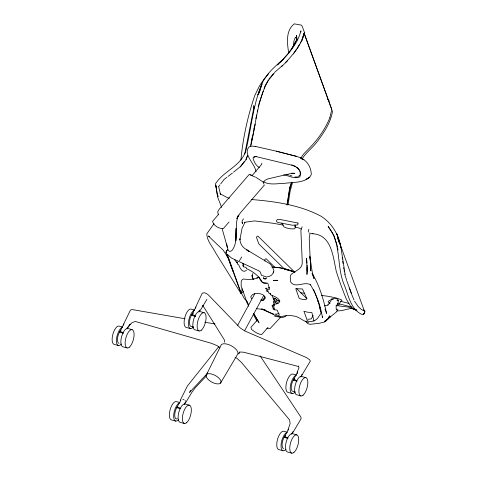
<?xml version="1.0" encoding="UTF-8"?>
<svg xmlns="http://www.w3.org/2000/svg" width="477" height="477" viewBox="0 0 477 477"><rect width="100%" height="100%" fill="white"/><g stroke="black" fill="none" stroke-linecap="round" stroke-linejoin="round"><path stroke-width="0.72" d="M236.085 228.453C235.841 236.026 236.974 244.427 231.762 250.729L229.723 251.528L228.191 250.228L222.193 228.888M236.067 228.531L235.841 240.843L236.622 221.984L237.486 217.44L238.47 215.044L236.854 218.609L240.104 213.195L264.449 184.963M354.578 301.261L357.977 306.252L361.411 309.519L363.873 310.73L363.897 309.734L338.032 238.548M293.421 46.561C293.671 43.574 293.552 40.14 295.376 37.629M261.784 163.176L261.742 164.291L252.13 175.536M122.971 333.25L119.584 332.04L123.978 323.949M180.217 408.777L176.83 407.573L180.884 400.102M195.642 316.448L191.557 315.327L195.969 306.961M195.248 308.112L202.248 293.14L204.49 292.771L206.386 293.534L208.151 294.708L240.187 327.896L242.674 329.613L245.416 331.241L306.645 357.667L309.77 359.879L310.342 361.089L301.619 375.643M264.759 296.33L264.675 297.934L263.256 299.097L263.698 300.319M287.589 438.446L284.203 437.242L288.597 429.151A2.51 1.139 28.5 0 0 288.561 429.783M296.718 381.224L293.331 380.02L297.726 371.929M295.03 224.977L295.317 227.577L294.875 228.411L294.172 228.9L290.72 228.841L287.065 228.131L284.018 226.963L281.794 222.938M300.85 31.971L300.927 30.784C297.588 44.087 287.971 54.777 278.192 63.936L283.111 59.607C274.931 66.285 266.852 73.452 262.183 83.129C253.09 104.374 251.355 127.609 246.054 149.909C241.779 165.907 223.791 170.7 215.526 183.746L217.381 195.457L218.072 196.691L217.643 194.521M228.483 258.832L241.129 293.641L241.201 291.823L242.244 290.392M364.613 310.36L364.41 313.043L364.869 311.743L363.695 314.212L364.869 311.743L364.613 310.36L364.41 313.043L363.695 314.212L361.816 314.415C350.249 309.007 348.514 294.887 344 284.31C336.303 265.606 341.645 242.865 328.122 226.456L333.989 235.644L337.018 245.035M308.214 232.013L308.917 229.24M289.837 187.67L289.998 186.245M273.339 271.824L273.19 273.047L271.58 275.14L269.046 276.511L266.905 276.803M263.542 277.185L263.62 278.651L265.278 279.099L266.524 278.169M241.887 288.704L242.113 290.368M273.512 272.874L273.881 270.286L271.675 265.629L270.179 263.924L246.639 249.727C242.602 247.599 239.8 243.413 239.937 238.798L239.859 239.836L242.042 228.417L244.963 222.276M240.897 160.153C242.894 138.199 247.688 116.305 254.813 95.436L259.458 85.955L263.644 79.647L268.7 73.643M286.993 205.003L289.312 190.049L291.441 182.196M287.261 204.889L289.539 190.186L291.596 182.512M288.036 204.8L290.129 191.277L292.473 182.721M255.916 118.654L256.602 115.088M257.288 111.523L257.562 110.098M258.254 106.532L258.528 105.107M244.767 153.97L254.056 106.657L253.597 109.316L253.937 106.568L253.573 105.405M251.152 142.593L252.327 136.756M253.937 128.73L254.229 127.27M322.714 316.46L322.44 317.825C320.782 306.085 316.495 294.858 310.438 284.697L310.64 284.888C304.618 280.834 295.305 288.835 290.66 282.002C290.946 279.433 289.193 276.582 291.214 274.341C295.406 270.739 302.889 268.795 302.245 261.927L300.886 230.552L302.15 226.837M250.729 146.242L255.213 124.098M250.729 145.193C256.167 123.37 257.234 99.842 268.533 79.921L264.824 86.289L264.121 88.382M332.63 110.586C330.943 122.291 324.157 132.391 317.211 141.657C312.536 147.894 305.995 152.539 301.911 159.205M329.828 117.747L331.807 109.567L304.082 33.05M274.788 301.989L275.086 300.784M309.865 234.231L309.215 238.768L310.765 270.882L310.318 259.5L310.408 261.444M288.823 53.472C287.178 43.795 285.389 30.611 294.309 23.85L301.345 25.132L302.197 26.277L304.511 32.531L302.084 40.169L298.089 47.295L293.289 54.128M266.16 288.042L265.981 288.692L267.09 291.745L267.436 290.994M259.118 93.128L262.046 83.904L257.944 94.822L260.227 89.497M302.084 40.169L304.511 32.531M301.732 40.235L303.867 33.7M258.761 104.409L263.191 91.167M287.929 430.129L290.141 423.504L289.599 419.951L241.523 362.514L236.926 358.281L235.101 357.38M242.96 265.79L243.795 264.216M215.783 185.124L217.852 197.669L221.626 207.441M247.617 155.502L245.977 159.431L247.652 155.43M233.146 271.657L225.925 252.172L227.607 249.346M252.965 273.422L252.077 275.527L252.399 277.602M337.74 303.217L336.058 306.92L336.351 309.645L336.196 309.215M337.96 309.084L336.357 312.03L328.206 318.594L330.764 316.305L324.718 321.957L319.202 323.328L310.05 324.3L307.635 323.585L305.674 321.158M295.633 41.91L291.262 49.453L295.633 41.91L295.138 42.948L296.837 39.102L296.563 35.358L296.927 39.537M123.167 325.064L130.215 310.557L130.823 309.794L132.523 309.615L185.034 318.761M206.124 375.435L220.779 345.783A9.534 4.329 28.5 0 1 231.428 345.861A9.534 4.329 28.5 0 1 237.337 354.757L220.452 383.198A8.252 3.744 28.5 0 1 207.62 378.887A8.252 3.744 28.5 0 1 212.623 374.314A8.252 3.744 28.5 0 1 220.452 383.198M180.318 400.209L187.473 385.905L219.032 346.332M126.942 328.999L128.331 326.447M198.933 312.012L199.976 310.098M184.194 404.526L185.231 402.612M237.6 325.433L254.79 293.778M266.214 277.87L265.224 278.848L263.936 278.496M244.588 330.764L263.525 295.883M300.695 376.973L302.078 374.421M291.566 434.195L292.956 431.643M313.139 315.416L311.231 318.916L307.88 319.268M190.711 390.365L189.542 392.446L207.757 372.954M239.633 351.972L238.524 353.898L240.104 352.02L243.699 352.217L298.65 366.545L298.352 365.99L299.025 367.821L297.123 372.167L297.29 373.64M292.836 432.645L301.023 418.86L300.969 417.208L260.072 355.83M206.887 299.419L200.435 310.181L199.094 310.39M243.443 218.824L242.292 220.714L241.97 222.115L242.471 223.433L242.191 222.723L242.388 222.95M239.394 260.716L241.779 256.972M119.566 332.308L120.323 331.139M191.557 315.327L192.314 314.152M176.812 407.841L177.569 406.672M293.319 380.288L294.452 378.535M284.191 437.51L285.324 435.751M213.964 223.749L206.809 233.825C206.911 240.945 212.67 246.8 215.687 252.917L240.802 293.218M300.957 157.97L303.652 153.958L310.122 147.351A94.029 77.411 -24.6 0 0 329.851 117.753M331.241 300.498L327.765 305.191M291.852 48.427L287.738 54.092L282.092 60.585M326.733 319.84L325.869 320.985L327.896 319.006L329.774 315.822L328.474 317.539M218.657 186.585L219.915 184.927M220.756 183.818L224.112 179.4L226.891 177.295M244.188 161.697L240.164 166.795L233.545 172.185M240.402 166.914L246.245 159.509M268.879 79.289L273.321 73.804M269.147 79.361L274.508 72.772M128.879 325.666L130.179 324.157L128.45 327.067L127.15 327.675M218.806 214.101L212.533 221.364C213.636 225.704 218.967 228.9 223.325 228.566L229.079 221.966M263.155 182.554L265.105 180.306L267.406 179.03L290.123 173.723L294.798 173.27L291.352 173.205M256.727 320.675L250.944 327.371L251.534 329.44C254.491 331.652 257.908 334.359 261.706 334.538L268.032 327.341M266.846 328.355L268.104 328.742L270.107 328.552L280.732 317.122M192.69 313.568L193.179 313.019M243.58 291.22L241.135 293.534M206.004 376.365L195.337 387.652L191.957 392.189L185.481 402.952L184.647 403.208M254.116 157.493L254.855 156.73L256.304 156.575M129.136 325.636L132.117 322.571L135.361 321.492L211.478 343.327L217.25 345.712L219.885 347.888M305.757 321.438L306.055 321.14M277.542 65.015L278.556 64.031M281.418 66.756L287.703 60.651M276.314 303.992L277.477 302.561L277.918 303.777M274.77 72.224L280.947 66.846A94.029 71.389 -15.9 0 0 282.569 65.331M286.486 315.512C284.304 317.73 280.709 318.034 278.043 316.525M228 176.454L232.442 173.085M272.2 305.936L273.607 304.922M309.084 233.044L312.56 233.742L313.049 233.408M328.116 304.904L324.384 305.936M246.472 270.334C242.382 273.607 239.943 267.925 238.709 264.866L237.522 264.133L236.974 261.825L237.284 262.994L234.63 259.905M268.104 288.12L269.386 287.309M258.695 277L256.894 278.091L258.164 277.483C253.591 279.91 248.344 279.6 243.371 279.015L242.107 279.731L241.237 281.203L241.129 285.836L247.271 303.259M270.715 294.231L270.441 294.398L270.077 293.379M313.765 321.313L317.33 318.672L321.057 313.21L318.612 302.847M278.979 313.359L276.07 314.349M202.2 305.978L203.482 305.465M265.611 288.424L266.643 288.382M274.949 302.662L275.587 302.418L273.965 298.161L274.245 298.268A3.452 2.689 -18.8 0 1 276.702 301.214L276.213 302.06L273.786 303.599L273.315 301.404L274.239 300.945L272.075 295.651M273.446 299.3L273.78 299.18M297.994 176.377L299.21 175.971L300.194 174.791L300.128 171.923M261.855 275.301L261.557 275.384L260.06 271.723L258.725 270.775L231.458 258.015L227.302 254.307L240.647 291.751L244.296 298.578L247.36 301.905M351.728 308.237L341.586 310.575L336.84 311.04M261.354 300.355L264.234 299.574L265.373 298.101C264.872 294.536 260.341 293.45 257.27 293.468A7.56 4.901 7.6 0 0 252.357 294.726L250.908 296.551L250.974 297.666L251.689 298.691M266.428 283.237C262.463 284.626 260.43 280.214 259.011 277.358M244.313 222.318L254.664 220.911L273.327 223.308L283.278 225.078M277.668 301.059L279.743 300.951M295.156 37.456L296.694 37.444M271.777 267.15C279.707 267.013 287.476 269.296 294.786 272.176M294.887 176.961L297.302 176.961M273.047 304.612L274.4 304.63M272.456 267.215C280.202 267.263 287.81 269.267 294.971 272.111M256.698 308.673L265.111 309.698M274.424 309.859L273.249 309.495L273.381 307.969L273.148 308.464L272.045 305.411M274.925 314.081L276.195 314.176M229.485 198.11L228.024 197.991L219.963 193.71M251.48 199.523C275.289 201.461 299.991 204.943 321.265 216.343C331.563 223.021 338.217 233.808 340.638 245.744L336.84 233.843L340.673 245.768L345.127 274.406M260.621 300.009L263.083 300.26M255.785 146.528L252.047 146.069L249.244 146.725C242.31 154.333 255.219 163.551 255.952 171.845M300.409 292.765L304.785 293.319M321.552 295.454L328.11 296.289L335.814 297.863L339.761 299.157L342.027 300.17L340.811 301.202L338.891 304.72L338.718 305.906L348.276 307.045L356.569 309.978M335.969 305.536L337.883 305.793L338.008 304.6L338.223 299.914L336.374 298.429L332.976 298.566L328.45 301.19L328.051 301.929L330.072 303.646M308.661 322.369C302.955 321.552 298.996 316.168 292.979 315.911C286.874 314.027 280.703 318.141 274.758 316.305M204.722 322.19L214.93 323.972M281.883 268.593L283.296 268.849M312.56 233.742C331.759 234.738 332.994 256.793 336.261 271.288C339.254 280.637 342.587 289.879 346.29 298.966C348.842 303.33 351.042 309.054 356.617 310.139M295.358 227.231L299.204 228.042L301.118 229.038M255.159 146.385L275.688 151.03L296.521 156.373M331.241 299.001L333.381 299.526M336.941 300.403L338.366 300.754M340.506 301.279L349.069 303.444M338.646 303.718L351.96 307.14M276.213 151.173L296.944 156.462L300.593 157.845L303.903 159.819L300.462 157.821C307.218 160.493 311.231 167.445 311.29 174.534L309.794 177.092L306.103 179.4L309.794 177.092C302.955 183.168 293.14 182.125 284.727 183.305C277.721 183.418 270.179 185.344 263.632 181.898M286.254 174.367L288.4 174.964M289.831 175.357L291.978 175.953M283.654 174.815C288.835 175.584 294.685 179.477 299.854 176.836L300.737 173.288L299.449 170.021L295.925 166.884L292.377 165.322L256.143 156.611L253.967 156.778L252.977 157.959C253.949 161.673 255.815 165.561 259.297 167.505M194.676 310.074L191.098 309.09A9.48 3.846 -74.6 0 0 184.873 317.241A9.48 3.846 -74.6 0 0 186.084 327.377L190.377 328.558M204.114 312.679L199.821 311.493A9.48 3.846 -74.6 0 0 193.59 319.65A9.48 3.846 -74.6 0 0 194.807 329.78L199.1 330.966M193.507 327.085L190.973 326.387A7.227 2.934 -74.6 0 1 189.655 320.49A7.227 2.934 -74.6 0 1 193.125 313.001M122.69 327.061L119.113 326.071A9.48 3.846 -74.6 0 0 112.882 334.228A9.48 3.846 -74.6 0 0 114.092 344.358L118.391 345.545M132.123 329.661L127.83 328.48A9.48 3.846 -74.6 0 0 121.605 336.631A9.48 3.846 -74.6 0 0 122.816 346.767L127.109 347.948M296.438 375.041L292.86 374.051A9.48 3.846 -74.6 0 0 286.635 382.208A9.48 3.846 -74.6 0 0 287.846 392.338L292.139 393.525M305.87 377.641L301.577 376.454A9.48 3.846 -74.6 0 0 295.352 384.611A9.48 3.846 -74.6 0 0 296.563 394.747L300.856 395.928M295.263 392.052L292.735 391.355A7.227 2.934 -74.6 0 1 291.346 385.899A7.227 2.934 -74.6 0 1 294.446 378.38M179.936 402.588L176.359 401.604A9.48 3.846 -74.6 0 0 170.128 409.761A9.48 3.846 -74.6 0 0 171.344 419.891L175.637 421.078M189.369 405.194L185.076 404.007A9.48 3.846 -74.6 0 0 178.851 412.164A9.48 3.846 -74.6 0 0 180.062 422.3L184.355 423.481M287.309 432.257L283.732 431.274A9.48 3.846 -74.6 0 0 277.507 439.43A9.48 3.846 -74.6 0 0 278.717 449.561L283.01 450.747M296.742 434.863L292.449 433.676A9.48 3.846 -74.6 0 0 286.224 441.833A9.48 3.846 -74.6 0 0 287.434 451.963L291.727 453.15M284.429 269.147L286.45 269.72M287.798 270.095L289.819 270.668M285.997 269.624L288.025 270.203M289.372 270.59L291.399 271.174M291.632 164.941L293.444 165.489M253.853 279.456L252.619 278.264L252.077 275.527L252.983 279.146M266.196 276.904L262.463 275.569M252.518 175.53L249.274 174.373L219.265 209.135L217.685 211.889L218.335 214.692M250.252 174.94L255.445 177.14M352.318 308.386L352.73 308.541M291.841 271.24L293.146 271.753M352.235 308.655L356.969 310.545M294.053 165.757L295.871 166.556M261.474 308.959L273.404 314.409M262.064 308.869L273.315 314.081M209.659 236.652L208.389 236.014L223.015 249.954L226.42 255.01L227.714 257.747M273.667 297.934L275.462 298.978M276.66 299.675L279.051 301.065M256.107 177.462L263.292 182.119L263.882 184.122M296.932 167.32L297.988 168.083L299.985 171.255M246.496 268.652C253.174 271.604 258.933 275.885 262.422 282.348L267.442 283.201L268.026 283.726L269.594 289.342L267.335 289.128L268.76 293.051L270.018 293.319L270.632 294.81C273.905 296.181 277.745 297.433 279.689 300.593L279.725 301.798L278.246 303.223L274.114 304.415L274.573 305.888L273.399 305.846L274.818 309.77L277.125 310.128L279.397 315.106L278.037 315.822L276.004 315.72L274.311 315.154L273.154 313.997M249.048 251.647L246.734 249.835L248.457 251.23M294.464 271.908L257.836 236.014L256.364 237.105L258.838 243.932L284.847 269.422M275.068 267.508L266.047 258.665L264.568 259.756L265.063 261.122M296.3 288.317L306.92 298.721M327.741 99.419L329.249 100.909M225.925 252.172L226.503 252.822M247.164 302.454L248.439 304.636M246.496 268.259L245.87 267.317L243.497 266.84L243.026 265.999M203.005 305.769L224.345 339.857L224.745 342.206M248.1 305.256L248.708 306.228M247.551 303.64L248.296 304.881M253.531 313.574L259.136 322.893M253.985 313.938L258.784 322.202M312.143 273.339C319.542 285.628 323.573 299.556 326.626 313.431L324.968 308.971M246.967 301.858L248.302 304.451M253.299 314.164L256.96 321.283M313.467 289.289L314.933 292.639M351.871 294.81L354.035 299.973M315.19 293.307L318.737 303.139M252.464 277.847L252.619 278.264M312.095 273.434L313.985 278.574L312.208 271.854L309.806 256.066M331.807 109.567L304.129 33.259M349.402 288.001L351.627 294.13L346.934 281.191M227.267 255.362L227.756 256.751M317.551 300.128L318.201 302.054M337.895 238.5L339.511 243.33L337.919 238.452M344.71 274.036L346.731 280.542M318.35 302.621L318.66 303.76M294.953 226.199L295.317 227.577L295.287 225.46M218.669 186.674L220.547 194.533M296.235 36.997L296.986 40.229M215.926 185.845L216.785 190.186M319.858 307.355L320.61 311.457M337.233 245.703L337.483 247.14M337.734 248.577L337.984 250.008M340.322 246.108L340.566 247.527M343.625 267.74L343.863 269.141M344.108 270.542L344.346 271.938M226.742 243.908L227.213 247.348M242.871 263.25L243.264 266.202M342.224 257.532L342.414 259.005M342.695 261.217L342.981 263.435M309.841 257.067L310.122 259.255M306.932 263.125L306.556 258.164L307.23 271.073L307.087 265.254M363.85 309.782L363.873 310.73M301.053 41.535A94.029 71.389 -15.9 0 1 300.361 42.835M299.639 44.134A94.029 71.389 -15.9 0 1 296.968 48.493M296.193 49.644A94.029 71.389 -15.9 0 1 293.743 53.06M292.884 54.175A94.029 71.389 -15.9 0 1 285.747 62.266M182.882 399.291A2.51 1.139 28.5 0 1 184.056 399.786M185.058 400.537A2.51 1.139 28.5 0 1 185.613 401.336M176.83 407.573A2.51 1.139 28.5 0 1 180.664 408.628M177.325 418.74A7.227 2.934 -74.6 0 1 174.725 415.05A7.227 2.934 -74.6 0 1 177.492 406.47M178.607 419.581A9.48 3.846 -74.6 0 1 173.688 415.27A9.48 3.846 -74.6 0 1 179.602 402.844M118.982 343.374A7.227 2.934 -74.6 0 1 117.664 337.477A7.227 2.934 -74.6 0 1 121.134 329.989M119.584 332.04A2.51 1.139 28.5 0 1 123.418 333.101M121.361 344.048A9.48 3.846 -74.6 0 1 116.442 339.737A9.48 3.846 -74.6 0 1 122.356 327.311M193.346 327.067A9.48 3.846 -74.6 0 1 188.433 322.75A9.48 3.846 -74.6 0 1 194.348 310.33M283.606 448.571A7.227 2.934 -74.6 0 1 282.217 443.121A7.227 2.934 -74.6 0 1 285.318 435.602M285.979 449.251A9.48 3.846 -74.6 0 1 281.06 444.94A9.48 3.846 -74.6 0 1 286.975 432.514M284.203 437.242A2.51 1.139 28.5 0 1 288.036 438.297M295.108 392.028A9.48 3.846 -74.6 0 1 290.189 387.718A9.48 3.846 -74.6 0 1 296.104 375.292M293.331 380.02A2.51 1.139 28.5 0 1 297.165 381.075M191.575 315.058A2.51 1.139 28.5 0 1 195.409 316.114M307.248 267.376L306.955 274.299L307.248 267.376M298.012 223.045L297.94 224.363L297.463 224.935L292.502 225.239L279.039 222.717L277.071 222.061L276.41 221.089L277.28 219.503L279.51 219.366L298.012 223.045M306.777 298.477L306.413 299.204L305.441 299.598L302.573 299.419L299.282 298.489L295.74 288.698L302.448 288.967L306.777 298.477M226.969 250.532L226.533 251.027L226.969 250.532M313.86 320.443L312.232 321.42L310.235 321.617L307.456 321.015L303.909 311.248L307.182 312.131L311.91 312.644L313.86 320.443M327.896 319.006L324.587 321.373L327.896 319.006M275.837 280.333L273.452 280.345L277.823 280.351L275.837 280.333M303.056 395.2A9.48 3.846 -74.6 0 0 307.397 379.358A9.48 3.846 -74.6 0 0 299.645 385.798A9.48 3.846 -74.6 0 0 303.056 395.2M129.303 347.22A9.48 3.846 -74.6 0 0 133.643 331.384A9.48 3.846 -74.6 0 0 125.898 337.817A9.48 3.846 -74.6 0 0 129.303 347.22M186.549 422.753A9.48 3.846 -74.6 0 0 190.895 406.911A9.48 3.846 -74.6 0 0 183.144 413.35A9.48 3.846 -74.6 0 0 186.549 422.753M293.927 452.417A9.48 3.846 -74.6 0 0 298.268 436.58A9.48 3.846 -74.6 0 0 290.517 443.02A9.48 3.846 -74.6 0 0 293.927 452.417M201.294 330.233A9.48 3.846 -74.6 0 0 205.635 314.397A9.48 3.846 -74.6 0 0 197.889 320.83A9.48 3.846 -74.6 0 0 201.294 330.233"/></g></svg>
